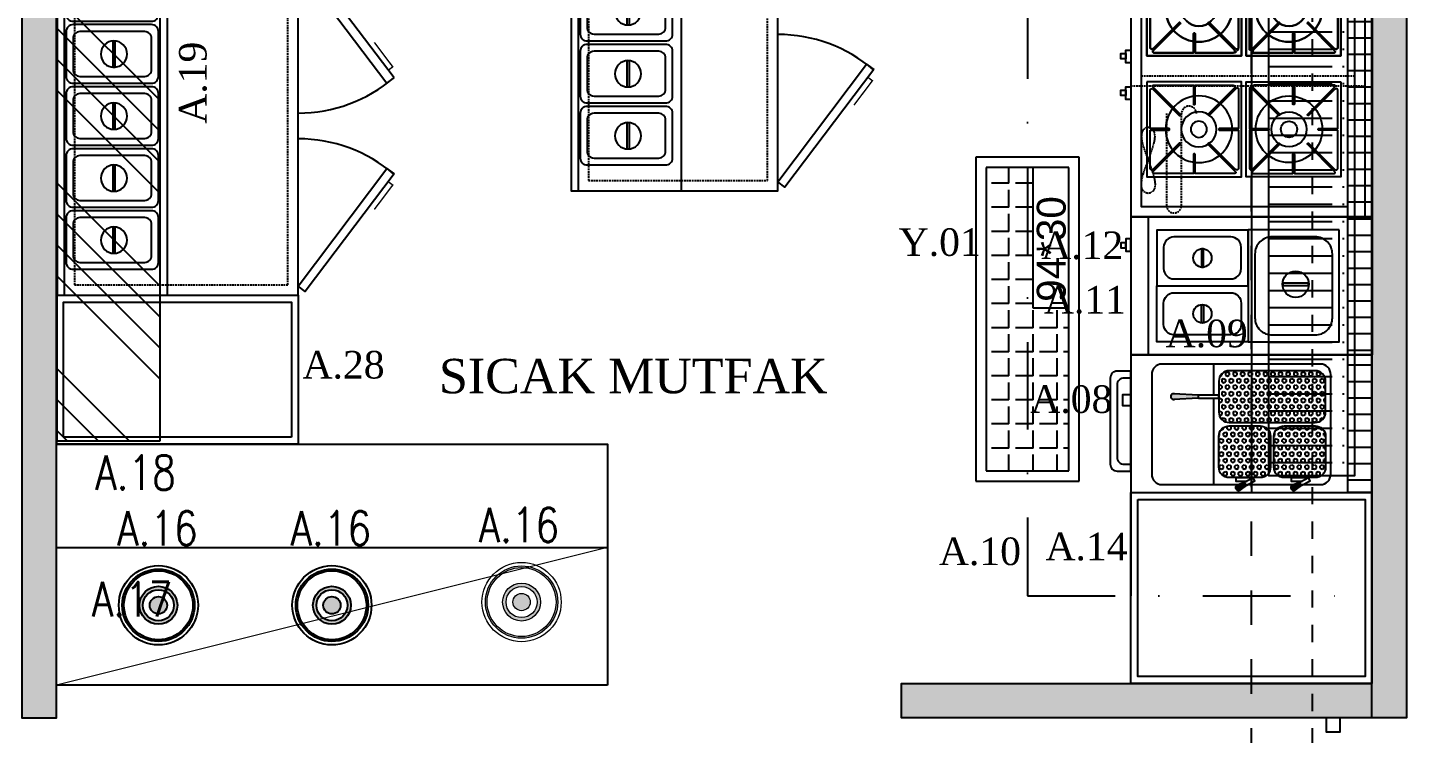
# Model space of a CAD drawing. Header units: inches. Extents: x 19839 to 37459, y -6108 to 838.
# Drawn here: x 35182.7 to 35583.1, y -2283.6 to -2078.7 of the extents above; entities that cross this region are included whole.
import ezdxf
from ezdxf.enums import TextEntityAlignment as Align

# ---------------------------------------------------------------- set-up
doc = ezdxf.new("R2010")
doc.units = ezdxf.units.IN
doc.header["$MEASUREMENT"] = 0
for name, pattern in [('DASHDOTX2', [50.8, 25.4, -12.7, 0, -12.7]), ('DASHED', [0.75, 0.5, -0.25]), ('JIS_02_1.0', [2, 1, -1])]:
    doc.linetypes.add(name, pattern=pattern)
for name, color, linetype in [('-DWG_ANA', 7, 'Continuous'), ('002 Çizgi', 7, 'Continuous'), ('01_Existing Wall Hatch', 251, 'Continuous'), ('ABOVE-ATA', 235, 'JIS_02_1.0'), ('c_stop', 7, 'Continuous'), ('GYPSUM-ATA', 11, 'Continuous'), ('Kıtc-002 Çizgi', 7, 'Continuous'), ('Kıtc-028 Yer Izgarası', 252, 'Continuous'), ('Kıtc-041 İstif Rafı', 7, 'Continuous'), ('STEEL-ATA', 111, 'Continuous')]:
    doc.layers.add(name, color=color, linetype=linetype)
for name, color, linetype, lineweight in [('-DWG_DETAY2', 7, 'Continuous', 15), ('-DWG_DETAY3', 7, 'Continuous', 15), ('NO', 7, 'Continuous', 30)]:
    doc.layers.add(name, color=color, linetype=linetype, lineweight=lineweight)
doc.styles.add('ROMANS', font='romans.shx', dxfattribs={"width": 0.8})
doc.styles.get("Standard").update_dxf_attribs({"font": 'arial.ttf'})

# ---------------------------------------------------------------- blocks, each defined once
blk = doc.blocks.new('zemin 2')
at = {"layer": 'ABOVE-ATA', "color": 0, "ltscale": 10}
blk.add_line((21384.21, 2938.75, 0), (21384.21, 3958.88, 0), dxfattribs=at)
blk = doc.blocks.new('A$C604B7618')
at = {"layer": 'Kıtc-002 Çizgi'}
blk.add_lwpolyline([(0, 30.57), (30.57, 30.57), (30.57, 0), (0, 0), (0, 30.57)], dxfattribs=at)
blk.add_lwpolyline([(15.55, 29.52), (15.55, 23.44, -0.414214), (15.34, 23.23), (15.23, 23.23, -0.414214), (15.02, 23.44), (15.02, 29.52), (2.68, 29.52, 0.668179), (2.31, 28.63), (10.81, 20.13, -0.810443), (10.38, 19.82), (1.59, 28.61, 0.668179), (1.05, 28.39), (1.05, 15.55), (7.13, 15.55, -0.414214), (7.34, 15.34), (7.34, 15.23, -0.414214), (7.13, 15.02), (1.05, 15.02), (1.05, 2.68, 0.668179), (1.94, 2.31), (10.43, 10.81, -0.810443), (10.75, 10.38), (1.96, 1.59, 0.668179), (2.18, 1.05), (15.02, 1.05), (15.02, 7.13, -0.414214), (15.23, 7.34), (15.34, 7.34, -0.414214), (15.55, 7.13), (15.55, 1.05), (27.88, 1.05, 0.668179), (28.26, 1.94), (19.76, 10.43, -0.810443), (20.19, 10.75), (28.98, 1.96, 0.668179), (29.52, 2.18), (29.52, 15.02), (23.44, 15.02, -0.414214), (23.23, 15.23), (23.23, 15.34, -0.414214), (23.44, 15.55), (29.52, 15.55), (29.52, 28.39, 0.668179), (28.98, 28.61), (20.19, 19.82, -0.810443), (19.76, 20.13), (28.26, 28.63, 0.668179), (27.88, 29.52)], format="xyb", close=True, dxfattribs=at)
for radius in [10.75, 5.66, 2.6]:
    blk.add_circle((15.28, 13.8), radius, dxfattribs=at)
blk = doc.blocks.new('A$C4C706312')
at = {"layer": 'Kıtc-002 Çizgi'}
h = blk.add_hatch(dxfattribs=at)
h.set_pattern_fill('ANSI31', color=256, scale=1.5, angle=-45, style=0)
h.set_pattern_definition([(360, (-6412.801, 2628.419), (2e-15, 4.7625), [])])
h.paths.add_polyline_path([(72.92, 120), (65.92, 120), (65.92, 0), (72.92, 0)])
for points in [[(2.92, 120), (2.92, 0), (72.92, 0), (72.92, 120)], [(5.92, 117), (5.92, 3), (65.92, 3), (65.92, 117)], [(65.92, 0), (65.92, 120), (72.92, 120), (72.92, 0)], [(1.46, 97.83), (1.46, 96.38), (0, 96.38), (0, 97.83)], [(2.92, 98.8), (2.92, 95.16), (1.46, 95.16), (1.46, 98.8)], [(2.92, 88.95), (2.92, 85.31), (1.46, 85.31), (1.46, 88.95)], [(1.46, 87.98), (1.46, 86.53), (0, 86.53), (0, 87.98)], [(1.46, 74.48), (1.46, 73.02), (0, 73.02), (0, 74.48)], [(2.92, 75.44), (2.92, 71.8), (1.46, 71.8), (1.46, 75.44)], [(2.92, 64.8), (2.92, 61.16), (1.46, 61.16), (1.46, 64.8)], [(1.46, 63.84), (1.46, 62.38), (0, 62.38), (0, 63.84)], [(2.92, 48.37), (2.92, 44.72), (1.46, 44.72), (1.46, 48.37)], [(1.46, 47.4), (1.46, 45.94), (0, 45.94), (0, 47.4)], [(1.46, 36.76), (1.46, 35.3), (0, 35.3), (0, 36.76)], [(2.92, 37.73), (2.92, 34.08), (1.46, 34.08), (1.46, 37.73)]]:
    blk.add_lwpolyline(points, close=True, dxfattribs=at)
for p, xscale, yscale, zscale, rotation in [((35.06, 81.76), 0.900000000000091, 0.900000000000091, 0.900000000000091, 89.99999999999999), ((36.4, 81.76), -0.900000000000091, 0.8999999999996362, 0.9, 270), ((35.06, 74.24), -0.900000000000091, 0.8999999999996362, 0.9, 90), ((35.06, 46.73), 0.900000000000091, 0.900000000000091, 0.900000000000091, 89.99999999999999), ((36.4, 74.24), 0.900000000000091, 0.900000000000091, 0.900000000000091, 270), ((36.4, 46.73), -0.900000000000091, 0.8999999999996362, 0.9, 270), ((35.06, 39.2), -0.900000000000091, 0.8999999999996362, 0.9, 90), ((36.4, 39.2), 0.900000000000091, 0.900000000000091, 0.900000000000091, 270)]:
    blk.add_blockref('A$C604B7618', p, dxfattribs=dict(at, xscale=xscale, yscale=yscale, zscale=zscale, rotation=rotation))
blk = doc.blocks.new('A$C54B26B33')
at = {"layer": 'Kıtc-002 Çizgi'}
blk.add_lwpolyline([(0, 0), (26.5, 0), (26.5, 16.2), (0, 16.2)], close=True, dxfattribs=at)
blk.add_lwpolyline([(5, 2), (21.5, 2, 0.414214), (24.5, 5), (24.5, 11.2, 0.414214), (21.5, 14.2), (5, 14.2, 0.414214), (2, 11.2), (2, 5, 0.414214)], format="xyb", close=True, dxfattribs=at)
blk = doc.blocks.new('A$C14DD1A54')
at = {"layer": 'Kıtc-002 Çizgi'}
h = blk.add_hatch(dxfattribs=at)
h.set_pattern_fill('ANSI31', color=256, scale=1.5, angle=45, style=0)
h.set_pattern_definition([(90, (-3928.432, -4962.946), (-4.7625, 9e-16), [])])
h.paths.add_polyline_path([(40, 65.92), (40, 72.92), (0, 72.92), (0, 65.92)])
blk.add_line((0, 7.92), (40, 7.92), dxfattribs=at)
for points in [[(0, 2.92), (40, 2.92), (40, 72.92), (0, 72.92)], [(0, 72.92), (40, 72.92), (40, 65.92), (0, 65.92)], [(3.75, 63.42), (3.75, 36.92), (36.25, 36.92), (36.25, 63.42)], [(19.93, 46.98), (19.93, 54.48), (19.18, 54.48), (19.18, 46.98)], [(14.52, 23.95), (9.28, 23.95), (9.28, 23.42), (14.52, 23.42)], [(25.48, 23.95), (30.72, 23.95), (30.72, 23.42), (25.48, 23.42)], [(9.94, 2.92), (6.3, 2.92), (6.3, 1.46), (9.94, 1.46)], [(8.98, 1.46), (7.52, 1.46), (7.52, 0), (8.98, 0)]]:
    blk.add_lwpolyline(points, close=True, dxfattribs=at)
blk.add_lwpolyline([(5.75, 56.42), (5.75, 43.92, 0.414214), (10.75, 38.92), (29.25, 38.92, 0.414214), (34.25, 43.92), (34.25, 56.42, 0.414214), (29.25, 61.42), (10.75, 61.42, 0.414214)], format="xyb", close=True, dxfattribs=at)
for centre, radius in [((19.53, 50.73), 3.82), ((11.9, 23.67), 2.68), ((28.1, 23.67), 2.68)]:
    blk.add_circle(centre, radius, dxfattribs=at)
at = {"layer": 'Kıtc-002 Çizgi', "rotation": 90}
blk.add_blockref('A$C54B26B33', (20, 10.42), dxfattribs=at)
at = {"layer": 'Kıtc-002 Çizgi', "xscale": -1, "rotation": 270}
blk.add_blockref('A$C54B26B33', (20, 10.42), dxfattribs=at)
blk = doc.blocks.new('A$C5C5E27A9')
at = {"layer": 'Kıtc-002 Çizgi'}
h = blk.add_hatch(dxfattribs=at)
h.set_pattern_fill('ANSI31', color=256, scale=1.5, angle=45, style=0)
h.set_pattern_definition([(90, (-3652.638, -4988.124), (-4.7625, 9e-16), [])])
h.paths.add_polyline_path([(40, 69), (40, 76), (0, 76), (0, 69)])
h = blk.add_hatch(dxfattribs=at)
h.set_pattern_fill('HEX', color=256, scale=0.2, style=0)
h.set_pattern_definition([(0, (-3709.3885, -4964.9235), (0, 1.099852), [0.635, -1.27]), (120, (-3709.3885, -4964.9235), (-0.95249977, -0.549926), [0.635, -1.27]), (60, (-3708.7535, -4964.9235), (-0.95249977, 0.549926), [0.635, -1.27])])
h.paths.add_polyline_path([(7.64, 62.53, 0.414214), (4.64, 59.53), (4.64, 34.53, 0.414214), (7.64, 31.53), (16.64, 31.53, 0.414214), (19.64, 34.53), (19.64, 59.53, 0.414214), (16.64, 62.53)])
h = blk.add_hatch(dxfattribs=at)
h.set_pattern_fill('HEX', color=256, scale=0.2, style=0)
h.set_pattern_definition([(180, (3749.6625, -4964.9235), (0, 1.099852), [0.635, -1.27]), (60, (3749.6625, -4964.9235), (0.95249977, -0.549926), [0.635, -1.27]), (120, (3749.0275, -4964.9235), (0.95249977, 0.549926), [0.635, -1.27])])
h.paths.add_polyline_path([(23.64, 62.53, 0.414214), (20.64, 59.53), (20.64, 50.53, 0.414214), (23.64, 47.53), (32.64, 47.53, 0.414214), (35.64, 50.53), (35.64, 59.53, 0.414214), (32.64, 62.53)])
for points in [[(37.81, 52.86, 1), (39.28, 53.64), (37.9, 55.46), (37.07, 55.03)], [(37.81, 36.83, 1), (39.28, 37.61), (37.9, 39.43), (37.07, 38.99)], [(11.3, 18.39, 1), (12.97, 18.39), (12.6, 25.65), (11.67, 25.65)]]:
    blk.add_hatch(color=256, dxfattribs=at).paths.add_polyline_path(points)
h = blk.add_hatch(dxfattribs=at)
h.set_pattern_fill('HEX', color=256, scale=0.2, style=0)
h.set_pattern_definition([(180, (3749.6625, -4980.9235), (0, 1.099852), [0.635, -1.27]), (60, (3749.6625, -4980.9235), (0.95249977, -0.549926), [0.635, -1.27]), (120, (3749.0275, -4980.9235), (0.95249977, 0.549926), [0.635, -1.27])])
h.paths.add_polyline_path([(23.64, 46.53, 0.414214), (20.64, 43.53), (20.64, 34.53, 0.414214), (23.64, 31.53), (32.64, 31.53, 0.414214), (35.64, 34.53), (35.64, 43.53, 0.414214), (32.64, 46.53)])
for p, q in [((37.9, 55.46), (37.07, 55.03)), ((37.07, 55.03), (37.81, 52.86)), ((37.9, 55.46), (39.28, 53.64)), ((37.9, 39.43), (37.07, 38.99)), ((37.07, 38.99), (37.81, 36.83)), ((37.9, 39.43), (39.28, 37.61)), ((2.68, 30.03), (11.67, 30.03)), ((12.6, 30.03), (37.68, 30.03)), ((11.67, 25.65), (11.3, 18.39)), ((12.6, 25.65), (11.67, 25.65)), ((12.6, 25.65), (12.97, 18.39))]:
    blk.add_line(p, q, dxfattribs=at)
for points in [[(0, 6), (40, 6), (40, 76), (0, 76)], [(0, 76), (40, 76), (40, 69), (0, 69)], [(11.5, 6), (14.78, 6), (14.78, 3.69), (11.5, 3.69)]]:
    blk.add_lwpolyline(points, close=True, dxfattribs=at)
for points in [[(37.68, 19.03), (37.68, 61.03, 0.414214), (34.68, 64.03), (5.68, 64.03, 0.414214), (2.68, 61.03), (2.68, 23.68)], [(2.68, 23.68), (2.68, 15.03, 0.414214), (5.68, 12.03), (34.68, 12.03, 0.414214), (37.68, 15.03), (37.68, 23.6)]]:
    blk.add_lwpolyline(points, format="xyb", dxfattribs=at)
for points in [[(7.64, 31.53), (16.64, 31.53, 0.414214), (19.64, 34.53), (19.64, 59.53, 0.414214), (16.64, 62.53), (7.64, 62.53, 0.414214), (4.64, 59.53), (4.64, 34.53, 0.414214)], [(32.64, 47.53), (23.64, 47.53, -0.414214), (20.64, 50.53), (20.64, 59.53, -0.414214), (23.64, 62.53), (32.64, 62.53, -0.414214), (35.64, 59.53), (35.64, 50.53, -0.414214)], [(32.64, 31.53), (23.64, 31.53, -0.414214), (20.64, 34.53), (20.64, 43.53, -0.414214), (23.64, 46.53), (32.64, 46.53, -0.414214), (35.64, 43.53), (35.64, 34.53, -0.414214)], [(6.75, 0), (31.75, 0, 0.414214), (33.75, 2), (33.75, 6), (4.75, 6), (4.75, 2, 0.414214)], [(8.75, 2), (29.75, 2, 0.414214), (31.75, 4), (31.75, 6), (6.75, 6), (6.75, 4, 0.414214)]]:
    blk.add_lwpolyline(points, format="xyb", close=True, dxfattribs=at)
for points in [[(37.9, 55.46), (36.55, 58.01), (35.72, 57.57), (37.07, 55.03)], [(35.72, 57.57), (35.72, 52.49), (36.66, 52.49), (36.66, 55.81)], [(35.72, 53.08), (35.72, 52.49)], [(37.9, 39.43), (36.55, 41.97), (35.72, 41.54), (37.07, 38.99)], [(35.72, 41.54), (35.72, 36.46), (36.66, 36.46), (36.66, 39.78)], [(35.72, 37.05), (35.72, 36.46)], [(12.6, 25.65), (12.6, 31.53), (11.67, 31.53), (11.67, 25.65)]]:
    blk.add_lwpolyline(points, dxfattribs=at)
for centre, start, end in [((38.54, 53.25), 189.3801, 46.506), ((38.54, 37.22), 189.3801, 46.506), ((12.14, 18.39), 161.437, 18.563)]:
    blk.add_arc(centre, 0.835, start, end, dxfattribs=at)
blk = doc.blocks.new('A$C61B87632')
at = {"layer": 'Kıtc-002 Çizgi', "elevation": 0}
for points in [[(0, 55.37), (70, 55.37), (70, 0), (0, 0)], [(2, 53.37), (68, 53.37), (68, 2), (2, 2)]]:
    blk.add_lwpolyline(points, close=True, dxfattribs=at)
blk = doc.blocks.new('A$C68134ECF')
at = {"layer": 'Kıtc-002 Çizgi'}
blk.add_line((200, 72.6), (0, 72.6), dxfattribs=at)
for points in [[(200, 4.6), (200, 74.6), (0, 74.6), (0, 4.6)], [(53.39, 1.96), (13.79, 1.96), (13.79, 4.6), (53.39, 4.6)], [(95.81, 1.96), (56.21, 1.96), (56.21, 4.6), (95.81, 4.6)], [(138.24, 1.96), (98.64, 1.96), (98.64, 4.6), (138.24, 4.6)], [(41.26, 1.96), (26.32, 1.96), (26.32, 0), (41.26, 0)], [(83.67, 1.96), (68.73, 1.96), (68.73, 0), (83.67, 0)], [(126.11, 1.96), (111.16, 1.96), (111.16, 0), (126.11, 0)]]:
    blk.add_lwpolyline(points, close=True, dxfattribs=at)
at = {"layer": 'Kıtc-002 Çizgi', "linetype": 'DASHED'}
blk.add_lwpolyline([(162, 72.6), (162, 4.6)], dxfattribs=at)
blk.add_lwpolyline([(159, 69.6), (3, 69.6), (3, 7.6), (159, 7.6)], close=True, dxfattribs=at)
for points in [[(196.67, 19.28), (170, 19.28, -1), (170, 23.63)], [(170, 14.93), (196.67, 14.93, 1), (196.67, 19.28)]]:
    blk.add_lwpolyline(points, format="xyb", dxfattribs=at)
at = {"layer": 'Kıtc-002 Çizgi', "linetype": 'DASHED', "ltscale": 0.1}
blk.add_lwpolyline([(190.56, 7.62), (189.1, 7.8), (187.4, 8.25), (185.54, 8.89), (183.59, 9.63), (181.64, 10.36), (179.78, 11), (178.07, 11.46), (176.62, 11.63), (175.47, 11.46), (174.66, 11), (174.17, 10.36), (174, 9.63), (174.17, 8.89), (174.66, 8.25), (175.47, 7.8), (176.62, 7.62), (178.07, 7.8), (179.78, 8.25), (181.64, 8.89), (183.59, 9.63), (185.54, 10.36), (187.4, 11), (189.1, 11.46), (190.56, 11.63), (191.7, 11.46), (192.52, 11), (193.01, 10.36), (193.17, 9.63), (193.01, 8.89), (192.52, 8.25), (191.7, 7.8)], close=True, dxfattribs=at)
blk = doc.blocks.new('A$C11D46695')
at = {"layer": 'Kıtc-028 Yer Izgarası'}
for p, q in [((94.1, 30), (0, 30)), ((0, 30), (0, 0)), ((94.1, 0), (94.1, 30)), ((91.1, 27), (3, 27)), ((3, 27), (3, 3)), ((9.65, 20.4), (9.65, 25.48)), ((16.63, 20.4), (16.63, 25.48)), ((23.62, 20.4), (23.62, 25.48)), ((30.6, 20.4), (30.6, 25.48)), ((37.59, 20.4), (37.59, 25.48)), ((44.57, 20.4), (44.57, 25.48)), ((51.56, 20.4), (51.56, 25.48)), ((58.54, 20.4), (58.54, 25.48)), ((65.53, 20.4), (65.53, 25.48)), ((72.51, 20.4), (72.51, 25.48)), ((79.5, 20.4), (79.5, 25.48)), ((86.48, 20.4), (86.48, 25.48)), ((91.1, 3), (91.1, 27)), ((3, 20.4), (7.74, 20.4)), ((9.65, 20.4), (14.73, 20.4)), ((16.63, 20.4), (21.71, 20.4)), ((23.62, 20.4), (28.7, 20.4)), ((30.6, 20.4), (35.68, 20.4)), ((37.59, 20.4), (42.67, 20.4)), ((44.57, 20.4), (49.65, 20.4)), ((51.56, 20.4), (56.64, 20.4)), ((58.54, 20.4), (63.62, 20.4)), ((65.53, 20.4), (70.61, 20.4)), ((72.51, 20.4), (77.59, 20.4)), ((79.5, 20.4), (84.58, 20.4)), ((86.48, 20.4), (91.1, 20.4)), ((9.65, 13.42), (9.65, 18.5)), ((16.63, 13.42), (16.63, 18.5)), ((23.62, 13.42), (23.62, 18.5)), ((30.6, 13.42), (30.6, 18.5)), ((37.59, 13.42), (37.59, 18.5)), ((44.57, 13.42), (44.57, 18.5)), ((51.56, 13.42), (51.56, 18.5)), ((58.54, 13.42), (58.54, 18.5)), ((65.53, 13.42), (65.53, 18.5)), ((72.51, 13.42), (72.51, 18.5)), ((79.5, 13.42), (79.5, 18.5)), ((86.48, 13.42), (86.48, 18.5)), ((3, 13.42), (7.74, 13.42)), ((9.65, 13.42), (14.73, 13.42)), ((16.63, 13.42), (21.71, 13.42)), ((23.62, 13.42), (28.7, 13.42)), ((30.6, 13.42), (35.68, 13.42)), ((37.59, 13.42), (42.67, 13.42)), ((44.57, 13.42), (49.65, 13.42)), ((91.1, 13.5), (50.37, 13.5)), ((50.37, 13.5), (50.37, 3)), ((51.56, 13.42), (56.64, 13.42)), ((58.54, 13.42), (63.62, 13.42)), ((65.53, 13.42), (70.61, 13.42)), ((72.51, 13.42), (77.59, 13.42)), ((79.5, 13.42), (84.58, 13.42)), ((86.48, 13.42), (91.1, 13.42)), ((91.1, 3), (91.1, 13.5)), ((9.65, 6.43), (9.65, 11.51)), ((16.63, 6.43), (16.63, 11.51)), ((23.62, 6.43), (23.62, 11.51)), ((30.6, 6.43), (30.6, 11.51)), ((37.59, 6.43), (37.59, 11.51)), ((44.57, 6.43), (44.57, 11.51)), ((3, 6.43), (7.74, 6.43)), ((9.65, 6.43), (14.73, 6.43)), ((9.65, 3), (9.65, 4.53)), ((16.63, 6.43), (21.71, 6.43)), ((16.63, 3), (16.63, 4.53)), ((23.62, 6.43), (28.7, 6.43)), ((23.62, 3), (23.62, 4.53)), ((30.6, 6.43), (35.68, 6.43)), ((30.6, 3), (30.6, 4.53)), ((37.59, 6.43), (42.67, 6.43)), ((37.59, 3), (37.59, 4.53)), ((44.57, 6.43), (49.65, 6.43)), ((44.57, 3), (44.57, 4.53)), ((0, 0), (94.1, 0)), ((3, 3), (91.1, 3)), ((50.37, 3), (91.1, 3))]:
    blk.add_line(p, q, dxfattribs=at)
blk.add_text('94*30', height=8.4, dxfattribs=at).set_placement((52.07, 3.94))
blk = doc.blocks.new('A$C4AE63D2B')
at = {"layer": 'Kıtc-002 Çizgi'}
h = blk.add_hatch(dxfattribs=at)
h.set_pattern_fill('ACAD_ISO04W100', color=1)
h.set_pattern_definition([(0, (5, 5), (0, 5), [24, -3, 0.5, -3])])
h.paths.add_polyline_path([(5, 5), (30, 5), (30, 195), (5, 195)])
at = {"layer": 'Kıtc-002 Çizgi', "color": 1}
for points in [[(0, 200), (0, 0), (35, 0), (35, 200)], [(5, 195), (5, 5), (30, 5), (30, 195)]]:
    blk.add_lwpolyline(points, close=True, dxfattribs=at)
blk = doc.blocks.new('A$C740F09C4')
at = {"layer": 'Kıtc-002 Çizgi'}
for p in [(25.46, 200), (25.46, 0)]:
    blk.add_blockref('A$C4AE63D2B', p, dxfattribs=at)
at = {"layer": 'Kıtc-002 Çizgi', "char_height": 8, "attachment_point": 1}
for insert in [(0.56, 250.2), (0.56, 50.2)]:
    blk.add_mtext_dynamic_manual_height_columns('{\\fTimes New Roman|b0|i0|c162|p18;A.09}', width=42.8092, gutter_width=12.5, heights=[0], dxfattribs=dict(at, insert=insert))
blk = doc.blocks.new('Lamba_schooll_Ø 225mm')
at = {"linetype": 'Continuous'}
h = blk.add_hatch(color=256, dxfattribs=at)
h.paths.add_polyline_path([(5.26, 10.24, 1), (-15.74, 10.24, 1)])
h.paths.add_polyline_path([(-15.24, 10.24, -1), (4.76, 10.24, -1)], flags=16)
h.paths.add_polyline_path([(-10.74, 10.24, -1), (0.26, 10.24, -1)], flags=0)
h.paths.add_polyline_path([(-9.74, 10.24, -1), (-0.74, 10.24, -1)], flags=0)
h.paths.add_polyline_path([(-7.74, 10.24, -1), (-2.74, 10.24, -1)], flags=0)
h = blk.add_hatch(color=256, dxfattribs=at)
h.paths.add_polyline_path([(-10.74, 10.24, 1), (0.26, 10.24, 1)])
h.paths.add_polyline_path([(-0.74, 10.24, -1), (-9.74, 10.24, -1)], flags=16)
h.paths.add_polyline_path([(-2.74, 10.24, -1), (-7.74, 10.24, -1)], flags=0)
blk.add_hatch(color=256, dxfattribs=at).paths.add_polyline_path([(-7.74, 10.24, 1), (-2.74, 10.24, 1)])
h = blk.add_hatch(dxfattribs=at)
h.set_pattern_fill('AR-CONC', color=256, scale=20, style=0)
h.set_pattern_definition([(50, (-9434.1, -5541.72), (143.452, -12.5504), [15, -165]), (355, (-9434.1, -5541.72), (-27.7503, 150.4384), [12, -132]), (100.4514, (-9422.15, -5542.77), (115.7019, 137.8879), [12.748, -140.2284]), (46.1842, (-9434.1, -5501.72), (213.4482, -33.1038), [22.5, -247.5]), (96.6356, (-9416.31, -5504.48), (186.9325, 194.8236), [19.122, -210.3426]), (351.1842, (-9434.1, -5501.72), (186.9324, 194.8237), [18, -198]), (21, (-9414.1, -5511.72), (119.3814, -80.5238), [15, -165]), (326, (-9414.1, -5511.72), (48.663, 145.03), [12, -132]), (71.4514, (-9404.15, -5518.43), (168.0445, 64.5061), [12.748, -140.2284]), (37.5, (-9434.1, -5541.72), (2.43197, 66.57877), [0, -130.4, 0, -134, 0, -132.5]), (7.5, (-9434.1, -5541.72), (52.6139, 78.88234), [0, -76.4, 0, -127.4, 0, -50.5]), (327.5, (-9478.7, -5541.72), (106.7645, -4.51097), [0, -50, 0, -156, 0, -207]), (317.5, (-9498.7, -5541.72), (116.6372, 20.021), [0, -65, 0, -103.6, 0, -147])])
h.paths.add_polyline_path([(-7.74, 10.24, 1), (-2.74, 10.24, 1)])
for radius in [11.5, 10.5, 10, 5.5, 4.5, 2.5]:
    blk.add_circle((-5.24, 10.24), radius, dxfattribs=at)
at = {"layer": 'NO', "linetype": 'Continuous', "style": 'ROMANS', "width": 0.8}
blk.add_attdef('NO', text='', height=10, dxfattribs=at).set_placement((-4.49, -10.7), align=Align.MIDDLE)
blk = doc.blocks.new('ktn160')
at = {"layer": '-DWG_ANA', "color": 0}
blk.add_lwpolyline([(0, 0), (160, 0), (160, -70), (0, -70)], close=True, dxfattribs=at)
at = {"layer": 'NO', "linetype": 'Continuous', "style": 'ROMANS', "width": 0.8}
blk.add_attdef('NO', text='', height=10, dxfattribs=at).set_placement((137, -85), align=Align.MIDDLE)
blk = doc.blocks.new('Krg162')
at = {"layer": '-DWG_ANA', "color": 0, "linetype": 'Continuous'}
blk.add_lwpolyline([(0, 0), (160, 0), (160, -40), (0, -40)], close=True, dxfattribs=at)
at = {"layer": '-DWG_DETAY2', "color": 0, "linetype": 'Continuous'}
blk.add_line((0, -40), (160, 0), dxfattribs=at)
at = {"layer": 'NO', "linetype": 'Continuous', "style": 'ROMANS', "width": 0.8}
blk.add_attdef('NO', text='', height=10, dxfattribs=at).set_placement((138, -25), align=Align.MIDDLE)
blk = doc.blocks.new('A$C01E77913')
at = {"layer": 'Kıtc-002 Çizgi'}
for points in [[(2, 26.8), (15, 26.8, -0.414214), (17, 24.8), (17, 2, -0.414214), (15, 0), (2, 0, -0.414214), (0, 2), (0, 24.8, -0.414214)], [(4, 24.8), (13, 24.8, -0.414214), (15, 22.8), (15, 4, -0.414214), (13, 2), (4, 2, -0.414214), (2, 4), (2, 22.8, -0.414214)]]:
    blk.add_lwpolyline(points, format="xyb", close=True, dxfattribs=at)
blk.add_lwpolyline([(4.71, 14.27), (12.21, 14.27), (12.21, 13.52), (4.71, 13.52)], close=True, dxfattribs=at)
blk.add_circle((8.46, 13.87), 3.82, dxfattribs=at)
blk = doc.blocks.new('A$C444D2D08')
at = {"layer": '002 Çizgi', "color": 7}
for p, q in [((143, 95.82), (0, 95.82)), ((143, 95.82), (0, 95.82)), ((132.67, 42.5), (106, 42.5)), ((106, 38.15), (132.67, 38.15)), ((110.17, 33.58), (110, 32.84)), ((110, 32.84), (110.17, 32.11)), ((110.66, 34.22), (110.17, 33.58)), ((110.17, 32.11), (110.66, 31.47)), ((111.47, 34.67), (110.66, 34.22)), ((112.62, 34.85), (111.47, 34.67)), ((114.07, 34.67), (112.62, 34.85)), ((115.78, 34.22), (114.07, 34.67)), ((117.64, 33.58), (115.78, 34.22)), ((115.78, 31.47), (117.64, 32.11)), ((119.59, 32.84), (117.64, 33.58)), ((117.64, 32.11), (119.59, 32.84)), ((119.59, 32.84), (121.54, 33.58)), ((121.54, 32.11), (119.59, 32.84)), ((121.54, 33.58), (123.4, 34.22)), ((123.4, 31.47), (121.54, 32.11)), ((123.4, 34.22), (125.1, 34.67)), ((125.1, 34.67), (126.56, 34.85)), ((126.56, 34.85), (127.7, 34.67)), ((127.7, 34.67), (128.52, 34.22)), ((128.52, 34.22), (129.01, 33.58)), ((129.01, 32.11), (128.52, 31.47)), ((129.01, 33.58), (129.17, 32.84)), ((129.17, 32.84), (129.01, 32.11)), ((110.66, 31.47), (111.47, 31.01)), ((111.47, 31.01), (112.62, 30.84)), ((112.62, 30.84), (114.07, 31.01)), ((114.07, 31.01), (115.78, 31.47)), ((125.1, 31.01), (123.4, 31.47)), ((126.56, 30.84), (125.1, 31.01)), ((127.7, 31.01), (126.56, 30.84)), ((128.52, 31.47), (127.7, 31.01))]:
    blk.add_line(p, q, dxfattribs=at)
for points in [[(143, 27.82), (143, 97.82), (0, 97.82), (0, 27.82)], [(0, 65.82), (143, 65.82), (143, 97.82), (0, 97.82)], [(35.2, 0), (1.09, 25.77), (2.64, 27.82), (36.75, 2.05)], [(63.04, 0), (97.15, 25.77), (95.6, 27.82), (61.49, 2.05)]]:
    blk.add_lwpolyline(points, close=True, dxfattribs=at)
at = {"layer": '002 Çizgi', "color": 7, "linetype": 'DASHED'}
blk.add_lwpolyline([(95, 92.82), (3, 92.82), (3, 30.82), (95, 30.82)], close=True, dxfattribs=at)
at = {"layer": '002 Çizgi', "color": 7}
blk.add_lwpolyline([(98, 95.82), (98, 27.82)], dxfattribs=at)
at = {"layer": '002 Çizgi', "color": 7, "const_width": 0.428}
for points in [[(32.96, 1.7), (31.96, 0.38), (26.33, 4.63), (24.89, 5.72)], [(65.28, 1.7), (66.28, 0.38), (71.91, 4.63), (73.36, 5.72)]]:
    blk.add_lwpolyline(points, dxfattribs=at)
at = {"layer": '002 Çizgi', "color": 7}
for centre, radius, start, end in [((106, 44.67), 2.17, 90, 270), ((132.67, 40.32), 2.17, 270, 90), ((2.64, 27.82), 42.75, 319.4908, 0), ((95.6, 27.82), 42.75, 180, 220.5092)]:
    blk.add_arc(centre, radius, start, end, dxfattribs=at)
at = {"layer": '002 Çizgi', "color": 7, "xscale": -1, "rotation": 180}
for p in [(7.51, 95.21), (25.51, 95.21), (43.51, 95.21), (61.51, 95.21), (79.51, 95.21), (97.51, 95.21), (115.51, 95.21)]:
    blk.add_blockref('A$C01E77913', p, dxfattribs=at)
blk = doc.blocks.new('A$C069576B9')
at = {"layer": 'Kıtc-002 Çizgi', "elevation": 0}
for points in [[(70.13, 0), (0, 0), (0, 43.22), (70.13, 43.22)], [(68.13, 2), (2, 2), (2, 41.22), (68.13, 41.22)]]:
    blk.add_lwpolyline(points, close=True, dxfattribs=at)
blk = doc.blocks.new('A$C22693782')
at = {"layer": 'Kıtc-002 Çizgi'}
h = blk.add_hatch(dxfattribs=at)
h.set_pattern_fill('ANSI34', color=254, scale=2, style=0)
h.set_pattern_definition([(45, (-4397.32, -2037.5), (-26.94077, 26.94077), []), (45, (-4388.34, -2037.5), (-26.94077, 26.94077), []), (45, (-4379.36, -2037.5), (-26.94077, 26.94077), []), (45, (-4370.38, -2037.5), (-26.94077, 26.94077), [])])
h.paths.add_polyline_path([(0, 30), (0, 0), (142.5, 0), (142.5, 30)])
blk.add_lwpolyline([(0, 0), (142.5, 0), (142.5, 30), (0, 30)], close=True, dxfattribs=at)
blk = doc.blocks.new('A$C08887826')
at = {"layer": '002 Çizgi', "color": 7}
for p, q in [((2, 143, 0), (2, 0, 0)), ((2, 143, 0), (2, 0, 0)), ((45.32, 132.67, 0), (45.32, 106, 0)), ((49.66, 106, 0), (49.66, 132.67, 0)), ((53.14, 127.7, 0), (53.6, 128.52, 0)), ((53.6, 128.52, 0), (54.24, 129.01, 0)), ((54.24, 129.01, 0), (54.97, 129.17, 0)), ((54.97, 129.17, 0), (55.71, 129.01, 0)), ((55.71, 129.01, 0), (56.35, 128.52, 0)), ((56.35, 128.52, 0), (56.8, 127.7, 0)), ((52.97, 126.56, 0), (53.14, 127.7, 0)), ((53.14, 125.1, 0), (52.97, 126.56, 0)), ((53.6, 123.4, 0), (53.14, 125.1, 0)), ((56.8, 125.1, 0), (56.35, 123.4, 0)), ((56.8, 127.7, 0), (56.97, 126.56, 0)), ((56.97, 126.56, 0), (56.8, 125.1, 0)), ((54.24, 121.54, 0), (53.6, 123.4, 0)), ((54.97, 119.59, 0), (54.24, 121.54, 0)), ((55.71, 121.54, 0), (54.97, 119.59, 0)), ((56.35, 123.4, 0), (55.71, 121.54, 0)), ((54.24, 117.64, 0), (53.6, 115.78, 0)), ((54.97, 119.59, 0), (54.24, 117.64, 0)), ((55.71, 117.64, 0), (54.97, 119.59, 0)), ((56.35, 115.78, 0), (55.71, 117.64, 0)), ((53.14, 114.07, 0), (52.97, 112.62, 0)), ((52.97, 112.62, 0), (53.14, 111.47, 0)), ((53.6, 115.78, 0), (53.14, 114.07, 0)), ((56.8, 114.07, 0), (56.35, 115.78, 0)), ((56.97, 112.62, 0), (56.8, 114.07, 0)), ((56.8, 111.47, 0), (56.97, 112.62, 0)), ((53.14, 111.47, 0), (53.6, 110.66, 0)), ((53.6, 110.66, 0), (54.24, 110.17, 0)), ((54.24, 110.17, 0), (54.97, 110, 0)), ((54.97, 110, 0), (55.71, 110.17, 0)), ((55.71, 110.17, 0), (56.35, 110.66, 0)), ((56.35, 110.66, 0), (56.8, 111.47, 0))]:
    blk.add_line(p, q, dxfattribs=at)
at = {"layer": '002 Çizgi', "color": 7, "elevation": 0}
for points in [[(60, 143), (0, 143), (0, 0), (60, 0)], [(32, 0), (32, 143), (0, 143), (0, 0)], [(87.82, 63.04), (62.05, 97.15), (60, 95.6), (85.77, 61.49)], [(87.82, 35.2), (62.05, 1.09), (60, 2.64), (85.77, 36.75)]]:
    blk.add_lwpolyline(points, close=True, dxfattribs=at)
blk.add_lwpolyline([(2, 98), (60, 98)], dxfattribs=at)
at = {"layer": '002 Çizgi', "color": 7, "linetype": 'DASHED', "elevation": 0}
blk.add_lwpolyline([(5, 95), (5, 3), (57, 3), (57, 95)], close=True, dxfattribs=at)
at = {"layer": '002 Çizgi', "color": 7, "const_width": 0.428, "elevation": 0}
for points in [[(86.12, 65.28), (87.44, 66.28), (83.18, 71.91), (82.09, 73.36)], [(86.12, 32.96), (87.44, 31.96), (83.18, 26.33), (82.09, 24.89)]]:
    blk.add_lwpolyline(points, dxfattribs=at)
at = {"layer": '002 Çizgi', "color": 7}
for centre, radius, start, end in [((47.49, 132.67, 0), 2.17, 0, 180), ((43.15, 106, 0), 2.17, 180, 0), ((60, 95.6, 0), 42.75, 270, 310.5092), ((60, 2.64, 0), 42.75, 49.4908, 90)]:
    blk.add_arc(centre, radius, start, end, dxfattribs=at)
at = {"layer": '002 Çizgi', "color": 7, "xscale": -1, "rotation": 270}
for p in [(2.6, 115.51, 0), (2.6, 97.51, 0), (2.6, 79.51, 0), (2.6, 61.51, 0), (2.6, 43.51, 0), (2.6, 25.51, 0), (2.6, 7.51, 0)]:
    blk.add_blockref('A$C01E77913', p, dxfattribs=at)

msp = doc.modelspace()

# ---------------------------------------------------------------- hatches: boundary and pattern name
at = {"layer": '01_Existing Wall Hatch'}
h = msp.add_hatch(color=256, dxfattribs=at)
h.dxf.hatch_style = 1
h.paths.add_polyline_path([(35573.06, -2279.08), (35573.06, -1680.68), (35583.06, -1680.68), (35583.06, -2279.08)])
h = msp.add_hatch(color=256, dxfattribs=at)
h.dxf.hatch_style = 1
h.paths.add_polyline_path([(35181.06, -2035.08), (35181.06, -2279.08), (35191.06, -2279.08), (35191.06, -2035.08)])
h = msp.add_hatch(color=256, dxfattribs=at)
h.dxf.hatch_style = 1
h.paths.add_polyline_path([(35573.06, -2269.08), (35436.4, -2269.08), (35436.4, -2279.08), (35573.06, -2279.08)])

# ---------------------------------------------------------------- linework, layer by layer
at = {"layer": 'ABOVE-ATA', "ltscale": 5}
msp.add_line((35555.78, -2607.08, 0), (35555.78, -1572.08, 0), dxfattribs=at)
at = {"layer": 'GYPSUM-ATA'}
for points in [[(35573.06, -2279.08), (35573.06, -1680.68), (35583.06, -1680.68), (35583.06, -2279.08)], [(35181.06, -2035.08), (35181.06, -2279.08), (35191.06, -2279.08), (35191.06, -2035.08)]]:
    msp.add_lwpolyline(points, close=True, dxfattribs=at)
at = {"layer": 'GYPSUM-ATA', "elevation": 0}
for points in [[(35553.06, -2279.08), (35436.4, -2279.08), (35436.4, -2269.08), (35543.06, -2269.08)], [(35573.06, -2279.08), (35436.4, -2279.08), (35436.4, -2269.08), (35573.06, -2269.08)]]:
    msp.add_lwpolyline(points, dxfattribs=at)
at = {"layer": 'Kıtc-002 Çizgi'}
msp.add_line((35503.06, -2213.7), (35503.06, -2243.7), dxfattribs=at)
at = {"layer": 'Kıtc-002 Çizgi', "color": 1, "linetype": 'DASHDOTX2', "elevation": 0}
msp.add_lwpolyline([(35473.06, -1813.7), (35473.06, -2243.7), (35573.06, -2243.7), (35573.06, -1813.7)], close=True, dxfattribs=at)
at = {"layer": 'STEEL-ATA', "elevation": 0}
msp.add_lwpolyline([(35563.78, -2279.08), (35559.78, -2279.08), (35559.78, -2283.08), (35563.78, -2283.08)], close=True, dxfattribs=at)

# ---------------------------------------------------------------- block references
at = {"layer": '-DWG_DETAY3', "color": 0, "linetype": 'Continuous'}
ref = msp.add_blockref('ktn160', (35351.06, -2269.62, 0), dxfattribs=dict(at, rotation=180))
ref.add_attrib('NO', 'A.18', dxfattribs={"layer": 'NO', "linetype": 'Continuous', "height": 10, "style": 'ROMANS', "width": 0.8}).set_placement((35214.06, -2207.88, 0), align=Align.MIDDLE)
ref = msp.add_blockref('Lamba_schooll_Ø 225mm', (35320.89, -2235.22, 0), dxfattribs=dict(at, rotation=180))
ref.add_attrib('NO', 'A.16', dxfattribs={"layer": 'NO', "linetype": 'Continuous', "height": 10, "style": 'ROMANS', "width": 0.8}).set_placement((35325.38, -2223.08, 0), align=Align.MIDDLE)
ref = msp.add_blockref('Krg162', (35351.06, -2269.62, 0), dxfattribs=dict(at, rotation=180))
ref.add_attrib('NO', 'A.17', dxfattribs={"layer": 'NO', "linetype": 'Continuous', "height": 10, "style": 'ROMANS', "width": 0.8}).set_placement((35213.06, -2244.62, 0), align=Align.MIDDLE)
at = {"layer": '01_Existing Wall Hatch'}
msp.add_blockref('zemin 2', (14153.85, -5530.83), dxfattribs=at)
at = {"layer": 'c_stop', "linetype": 'Continuous'}
ref = msp.add_blockref('Lamba_schooll_Ø 225mm', (35215.44, -2236.15, 0), dxfattribs=dict(at, rotation=180))
ref.add_attrib('NO', 'A.16', dxfattribs={"layer": 'NO', "linetype": 'Continuous', "height": 10, "style": 'ROMANS', "width": 0.8}).set_placement((35220.39, -2224.06, 0), align=Align.MIDDLE)
ref = msp.add_blockref('Lamba_schooll_Ø 225mm', (35265.82, -2236.15, 0), dxfattribs=dict(at, rotation=180))
ref.add_attrib('NO', 'A.16', dxfattribs={"layer": 'NO', "linetype": 'Continuous', "height": 10, "style": 'ROMANS', "width": 0.8}).set_placement((35270.77, -2224.06, 0), align=Align.MIDDLE)
at = {"layer": 'Kıtc-002 Çizgi'}
for name, p in [('A$C740F09C4', (35512.6, -2213.7, 0)), ('A$C08887826', (35340.56, -2126.12, 0)), ('A$C4C706312', (35500.15, -2133.7, 0)), ('A$C069576B9', (35191.16, -2199.62, 0)), ('A$C61B87632', (35503.06, -2269.08, 0))]:
    msp.add_blockref(name, p, dxfattribs=at)
for name, p, rotation in [('A$C68134ECF', (35498.46, -1933.7, 0), 270), ('A$C444D2D08', (35289.1, -2156.4, 0), 90), ('A$C22693782', (35221.16, -2198.7, 0), 90), ('A$C11D46695', (35488.06, -2210.4), 90), ('A$C14DD1A54', (35500.15, -2133.7, 0), 270)]:
    msp.add_blockref(name, p, dxfattribs=dict(at, rotation=rotation))
at = {"layer": 'Kıtc-041 İstif Rafı', "rotation": 270}
msp.add_blockref('A$C5C5E27A9', (35497.06, -2173.7, 0), dxfattribs=at)

# ---------------------------------------------------------------- texts
at = {"layer": 'Kıtc-002 Çizgi', "insert": (35226.65, -2106.66, 0), "char_height": 8, "attachment_point": 1, "rotation": 90}
msp.add_mtext_dynamic_manual_height_columns('{\\fTimes New Roman|b0|i0|c162|p18;A.19}', width=42.8092, gutter_width=12.5, heights=[0], dxfattribs=at)
at = {"layer": 'Kıtc-002 Çizgi', "char_height": 8, "attachment_point": 1}
for s, insert in [('{\\fTimes New Roman|b0|i0|c162|p18;Y.01}', (35435.63, -2137, 0)), ('{\\fTimes New Roman|b0|i0|c162|p18;A.12}', (35477, -2137.91, 0)), ('{\\fTimes New Roman|b0|i0|c162|p18;A.11}', (35477.8, -2153.72, 0)), ('{\\fTimes New Roman|b0|i0|c162|p18;A.28}', (35262.52, -2172.58)), ('{\\fTimes New Roman|b0|i0|c162|p18;A.08}', (35473.84, -2182.57, 0)), ('{\\fTimes New Roman|b0|i0|c162|p18;A.14}', (35478.24, -2225.33, 0)), ('{\\fTimes New Roman|b0|i0|c162|p18;A.10}', (35447.31, -2226.73, 0))]:
    msp.add_mtext_dynamic_manual_height_columns(s, width=42.8092, gutter_width=12.5, heights=[0], dxfattribs=dict(at, insert=insert))
at = {"layer": 'Kıtc-002 Çizgi', "color": 3, "insert": (35302.14, -2174.87), "char_height": 10, "attachment_point": 1}
msp.add_mtext_dynamic_manual_height_columns('{\\fTimes New Roman|b0|i0|c162|p18;SICAK MUTFAK}', width=143.106, gutter_width=12.5, heights=[0], dxfattribs=at)

doc.saveas('drawing.dxf')
